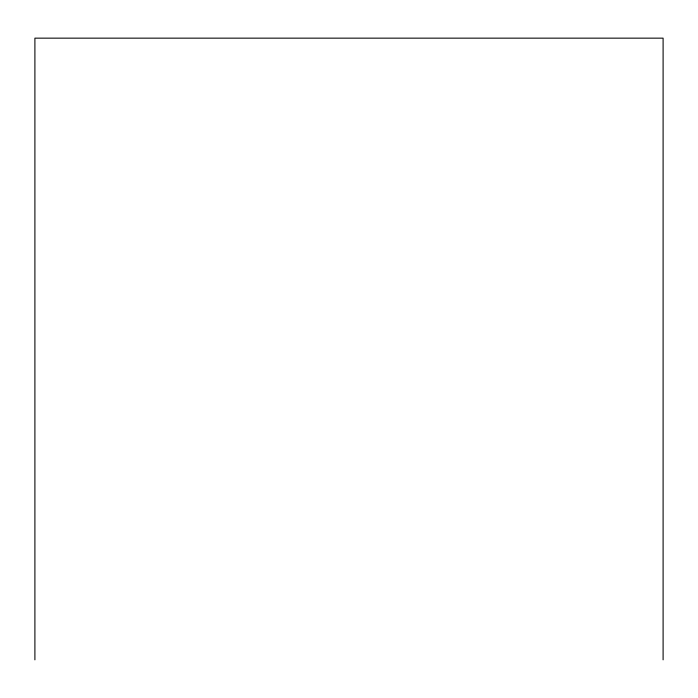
<?xml version="1.0" encoding="UTF-8"?>
<svg xmlns="http://www.w3.org/2000/svg" width="698" height="698" viewBox="0 0 698 698"><rect width="100%" height="100%" fill="white"/><g stroke="black" fill="none" stroke-linecap="round" stroke-linejoin="round"><path stroke-width="1.05" d="M663.1 659.846L663.1 38.154L34.9 38.154L34.9 659.846"/></g></svg>
